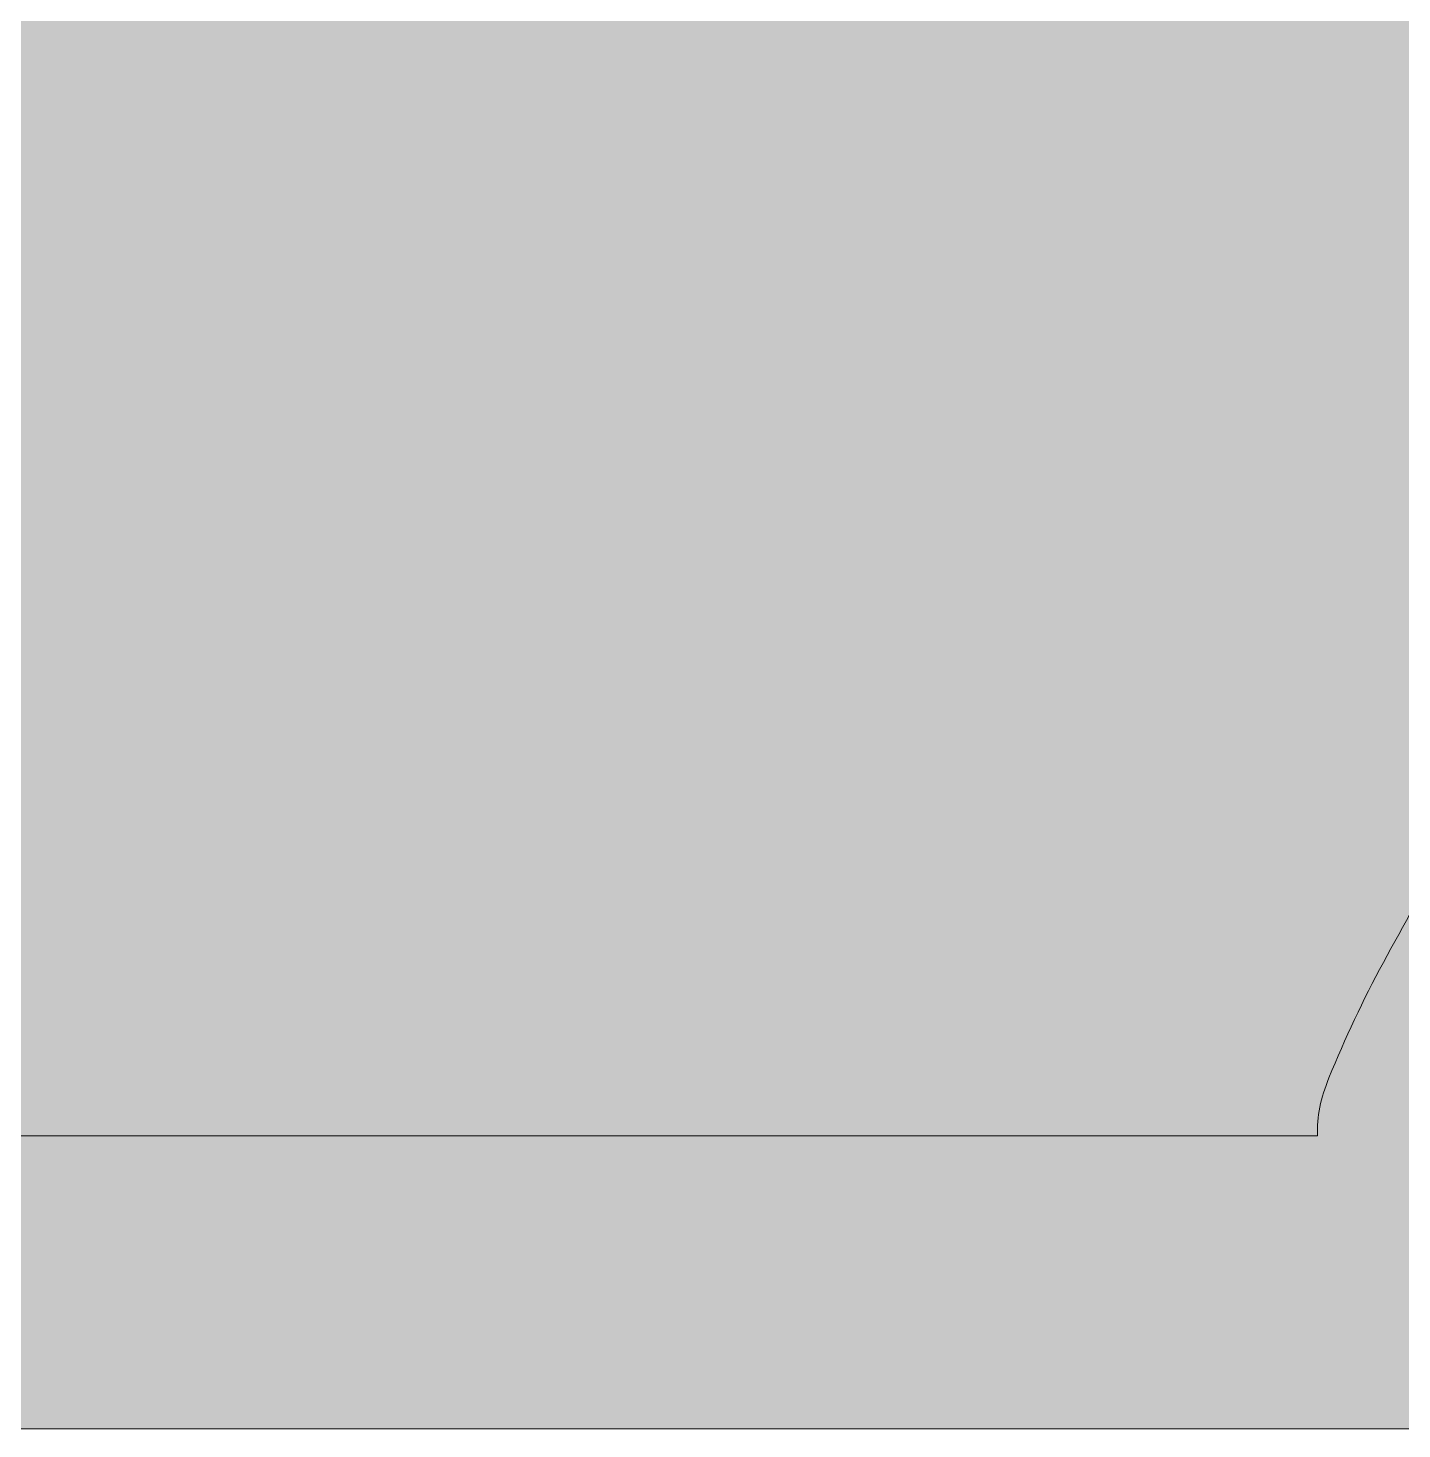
# Model space of a CAD drawing. Header units: millimetres. Extents: x 29 to 221, y -127 to -4.
# Drawn here: x 48.556 to 50.209, y -123.779 to -122.093 of the extents above; entities that cross this region are included whole.
import ezdxf

# ---------------------------------------------------------------- set-up
doc = ezdxf.new("R2010")
doc.units = ezdxf.units.MM
doc.header["$MEASUREMENT"] = 0
doc.layers.add('e_0', color=7, linetype='Continuous')
doc.layers.add('Layer 4', color=7, linetype='Continuous')

msp = doc.modelspace()

# ---------------------------------------------------------------- hatches: boundary and pattern name
at = {"layer": 'Layer 4'}
h = msp.add_hatch(color=1, dxfattribs=at)
h.dxf.hatch_style = 2
edge = h.paths.add_edge_path()
edge.add_spline(control_points=[(71.1637, -111.1034), (71.1637, -111.1034), (70.9559, -111.0823), (70.9559, -111.0823), (69.6566, -110.9506), (68.346, -110.9807), (67.0541, -111.1718), (67.0541, -111.1718), (63.1557, -111.7484), (63.1557, -111.7484), (62.8794, -111.7484), (62.6032, -111.7377), (62.3278, -111.7162), (62.3278, -111.7162), (55.0707, -110.543), (55.0707, -110.543), (55.0707, -110.543), (45.6018, -110.4124), (45.6018, -110.4124), (44.9755, -110.3636), (44.3462, -110.3673), (43.7205, -110.4234), (43.7205, -110.4234), (38.9532, -110.8505), (38.9532, -110.8505), (33.2803, -111.3589), (28.9332, -116.1129), (28.9332, -121.8085), (28.9332, -121.8085), (28.9332, -123.7787), (28.9332, -123.7787), (28.9332, -123.7787), (83.0695, -123.7787), (83.0695, -123.7787), (83.0695, -117.1345), (77.8078, -111.1034), (71.1637, -111.1034)], knot_values=[0, 0, 0, 0, 1, 1, 1, 2, 2, 2, 3, 3, 3, 4, 4, 4, 5, 5, 5, 6, 6, 6, 7, 7, 7, 8, 8, 8, 9, 9, 9, 10, 10, 10, 11, 11, 11, 12, 12, 12, 12], degree=3, periodic=1)

# ---------------------------------------------------------------- linework, layer by layer
at = {"layer": 'e_0', "lineweight": 0}
for points, knots in [([(71.1637, -111.1034), (71.1637, -111.1034), (70.9558, -111.0823), (70.9558, -111.0823), (70.4263, -111.0287), (69.8953, -111.0018), (69.364, -111.0018), (68.5917, -111.0018), (67.8195, -111.0585), (67.0541, -111.1718), (67.0541, -111.1718), (63.1556, -111.7484), (63.1556, -111.7484), (62.8794, -111.7484), (62.6033, -111.7377), (62.3279, -111.7162), (62.3279, -111.7162), (55.0708, -110.543), (55.0708, -110.543), (55.0708, -110.543), (45.6018, -110.4125), (45.6018, -110.4125), (45.3103, -110.3897), (45.0183, -110.3784), (44.7262, -110.3784), (44.3906, -110.3784), (44.0551, -110.3934), (43.7206, -110.4233), (43.7206, -110.4233), (38.9532, -110.8505), (38.9532, -110.8505), (33.2803, -111.3589), (28.9332, -116.1129), (28.9332, -121.8086), (28.9332, -121.8086), (28.9332, -123.7787), (28.9332, -123.7787), (28.9332, -123.7787), (83.0696, -123.7787), (83.0696, -123.7787), (83.0696, -117.1345), (77.8079, -111.1034), (71.1637, -111.1034)], [0, 0, 0, 0, 1, 1, 1, 2, 2, 2, 3, 3, 3, 4, 4, 4, 5, 5, 5, 6, 6, 6, 7, 7, 7, 8, 8, 8, 9, 9, 9, 10, 10, 10, 11, 11, 11, 12, 12, 12, 13, 13, 13, 14, 14, 14, 14]), ([(55.9497, -123.4259), (55.727, -122.8634), (55.1869, -122.3852), (54.6583, -122.1174), (54.3688, -121.9707), (54.0519, -121.8699), (53.7299, -121.8292), (53.5425, -121.8055), (53.3477, -121.8072), (53.1646, -121.7559), (53.0068, -121.7117), (52.8659, -121.6232), (52.7282, -121.5365), (52.474, -121.3764), (52.2152, -121.205), (51.9045, -121.1953), (51.5898, -121.1855), (51.3224, -121.3421), (51.0977, -121.5509), (50.8519, -121.7791), (50.7017, -122.0852), (50.5737, -122.3899), (50.5025, -122.5594), (50.4327, -122.7299), (50.3649, -122.9008), (50.3594, -122.9146), (50.3525, -122.9293), (50.3465, -122.9433), (50.3446, -122.9464), (50.3424, -122.9492), (50.3405, -122.9523), (50.2866, -123.0391), (50.2352, -123.1275), (50.1863, -123.2173), (50.1618, -123.2622), (50.1404, -123.309), (50.1208, -123.3563), (50.1108, -123.3801), (50.1064, -123.403), (50.107, -123.4259), (50.107, -123.4259), (47.5448, -123.4259), (47.5448, -123.4259), (47.5306, -123.4039), (47.49, -123.2942), (47.493, -123.2534), (47.506, -123.0776), (47.4763, -122.9168), (47.519, -122.7413), (47.5649, -122.5523), (47.647, -122.3766), (47.7319, -122.2024), (47.8982, -121.8604), (48.0553, -121.5261), (48.1604, -121.1592), (48.265, -120.7941), (48.3427, -120.4083), (48.5594, -120.0887), (48.7786, -119.7655), (49.0738, -119.6589), (49.4542, -119.6474), (50.2044, -119.6247), (50.9991, -119.6126), (51.6439, -119.1721), (51.9048, -118.9939), (52.1382, -118.757), (52.2788, -118.4716), (52.4298, -118.1649), (52.4425, -117.8573), (52.4054, -117.5234), (52.3823, -117.3158), (52.3405, -117.0664), (52.4248, -116.8671), (52.4919, -116.7081), (52.6405, -116.614), (52.7903, -116.5426), (53.0465, -116.4204), (53.3326, -116.336), (53.5424, -116.1395), (53.9791, -116.3192), (54.3841, -116.5486), (54.6952, -116.9178), (55.0566, -117.3466), (55.1674, -117.9258), (55.4505, -118.4026), (55.722, -118.8599), (56.0845, -119.2563), (56.4311, -119.6566), (56.8427, -120.1319), (57.2312, -120.6246), (57.4303, -121.2297), (57.6517, -121.9029), (57.678, -122.6186), (57.7051, -123.3207), (57.7066, -123.3598), (57.7178, -123.3952), (57.7357, -123.4259), (57.7357, -123.4259), (55.9497, -123.4259), (55.9497, -123.4259)], [0, 0, 0, 0, 1, 1, 1, 2, 2, 2, 3, 3, 3, 4, 4, 4, 5, 5, 5, 6, 6, 6, 7, 7, 7, 8, 8, 8, 9, 9, 9, 10, 10, 10, 11, 11, 11, 12, 12, 12, 13, 13, 13, 14, 14, 14, 15, 15, 15, 16, 16, 16, 17, 17, 17, 18, 18, 18, 19, 19, 19, 20, 20, 20, 21, 21, 21, 22, 22, 22, 23, 23, 23, 24, 24, 24, 25, 25, 25, 26, 26, 26, 27, 27, 27, 28, 28, 28, 29, 29, 29, 30, 30, 30, 31, 31, 31, 32, 32, 32, 33, 33, 33, 33])]:
    msp.add_open_spline(points, degree=3, knots=knots, dxfattribs=at)
at = {"layer": 'Layer 4', "lineweight": 0}
msp.add_open_spline([(71.1637, -111.1034), (71.1637, -111.1034), (70.9559, -111.0823), (70.9559, -111.0823), (69.6566, -110.9506), (68.346, -110.9807), (67.0541, -111.1718), (67.0541, -111.1718), (63.1557, -111.7484), (63.1557, -111.7484), (62.8794, -111.7484), (62.6032, -111.7377), (62.3278, -111.7162), (62.3278, -111.7162), (55.0707, -110.543), (55.0707, -110.543), (55.0707, -110.543), (45.6018, -110.4124), (45.6018, -110.4124), (44.9755, -110.3636), (44.3462, -110.3673), (43.7205, -110.4234), (43.7205, -110.4234), (38.9532, -110.8505), (38.9532, -110.8505), (33.2803, -111.3589), (28.9332, -116.1129), (28.9332, -121.8085), (28.9332, -121.8085), (28.9332, -123.7787), (28.9332, -123.7787), (28.9332, -123.7787), (83.0695, -123.7787), (83.0695, -123.7787), (83.0695, -117.1345), (77.8078, -111.1034), (71.1637, -111.1034)], degree=3, knots=[0, 0, 0, 0, 1, 1, 1, 2, 2, 2, 3, 3, 3, 4, 4, 4, 5, 5, 5, 6, 6, 6, 7, 7, 7, 8, 8, 8, 9, 9, 9, 10, 10, 10, 11, 11, 11, 12, 12, 12, 12], dxfattribs=at)

doc.saveas('drawing.dxf')
